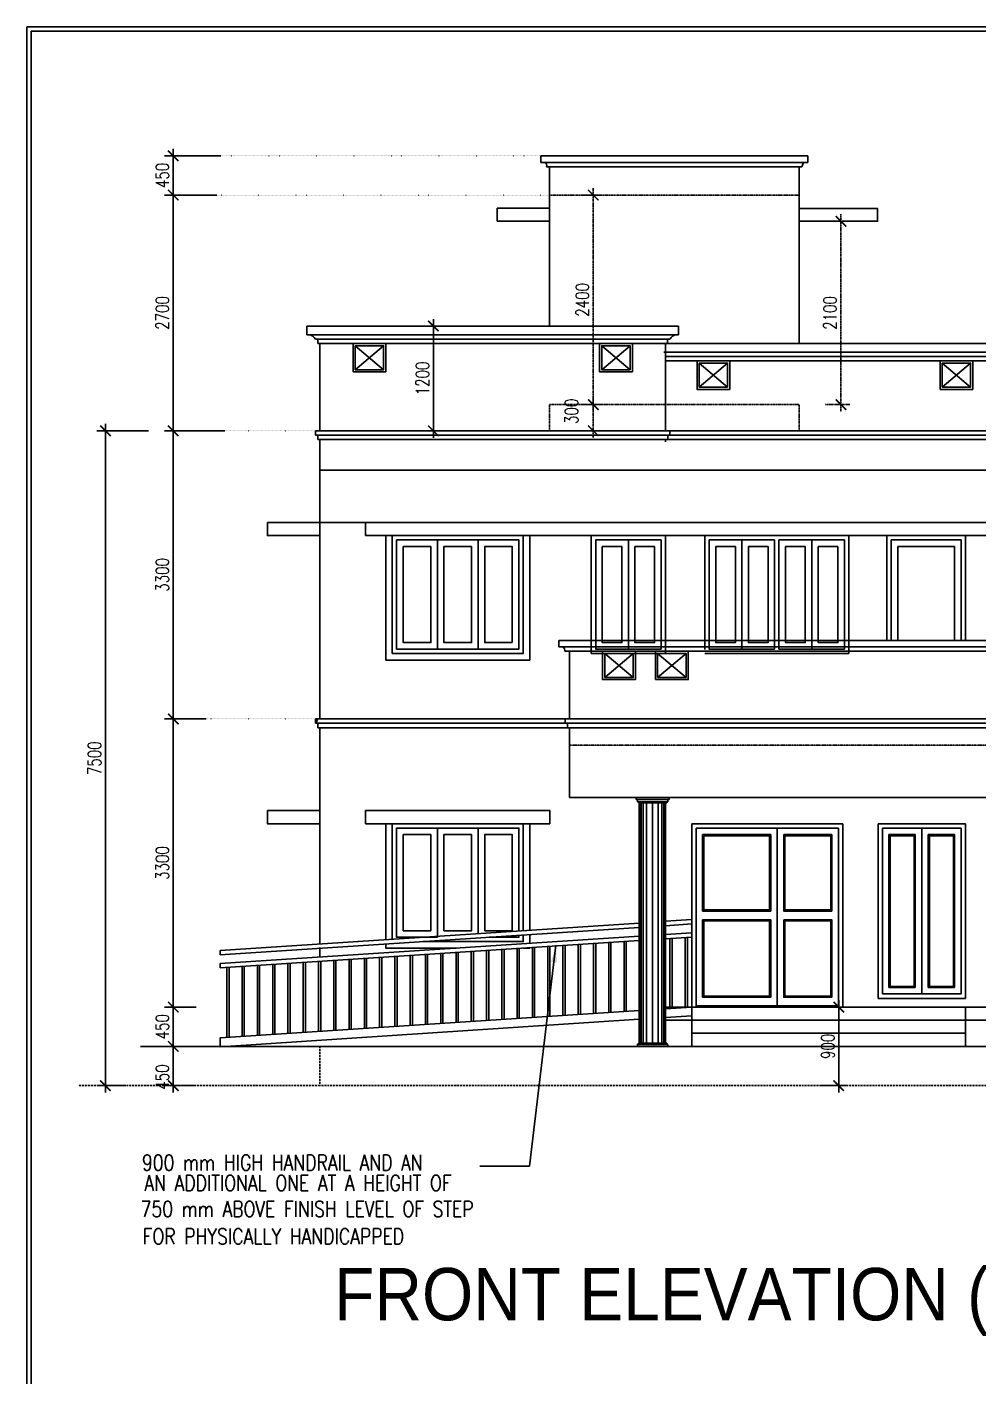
# Model space of a CAD drawing. Header units: millimetres. Extents: x 12977220 to 13113408, y -169657 to -55898.
# Drawn here: x 12977220 to 12988115, y -71525 to -56074 of the extents above; entities that cross this region are included whole.
import ezdxf

# ---------------------------------------------------------------- set-up
doc = ezdxf.new("R2010")
doc.units = ezdxf.units.MM
doc.header["$LTSCALE"] = 3
doc.header["$PDMODE"] = 66
for name, pattern in [('ACAD_ISO07W100', [3, 0, -3]), ('CENTER2', [1.125, 0.75, -0.125, 0.125, -0.125]), ('HIDDEN', [0.375, 0.25, -0.125]), ('HIDDEN2', [0.1875, 0.125, -0.0625])]:
    doc.linetypes.add(name, pattern=pattern)
for name, color, linetype in [('C2', 130, 'Continuous'), ('CENTER', 40, 'CENTER2'), ('COL', 252, 'Continuous'), ('DIM', 9, 'Continuous'), ('door', 151, 'Continuous'), ('hid', 6, 'HIDDEN2'), ('text', 33, 'Continuous'), ('WALL', 7, 'Continuous'), ('WIN', 5, 'Continuous')]:
    doc.layers.add(name, color=color, linetype=linetype)
doc.layers.add('C4', color=210, linetype='Continuous', lineweight=25)
doc.styles.add('m', font='MICROSS.TTF', dxfattribs={"width": 0.9, "height": 350})
doc.styles.add('RS3', font='romans.shx', dxfattribs={"width": 0.75, "height": 150})
doc.styles.add('rs4', font='romans.shx', dxfattribs={"width": 0.8, "height": 200})
doc.styles.get("Standard").update_dxf_attribs({"font": 'ARIALBD.TTF', "height": 4.5})
doc.dimstyles.new('ISO-25', dxfattribs={"dimtxt": 2.5, "dimasz": 2.5, "dimexe": 1.25, "dimexo": 0.625, "dimtad": 1, "dimtxsty": 'Standard', "dimcen": 2.5, "dimadec": 0, "dimazin": 0, "dimtfac": 1, "dimtmove": 0, "dimatfit": 3, "dimfxl": 1, "dimarcsym": 0})

# ---------------------------------------------------------------- blocks, each defined once
blk = doc.blocks.new('_ARCHTICK')
at = {"color": 0, "linetype": 'ByBlock', "const_width": 0.15}
blk.add_lwpolyline([(-0.5, -0.5), (0.5, 0.5)], dxfattribs=at)
blk = doc.blocks.new('*D111')
at = {"layer": 'Defpoints', "color": 0, "transparency": 16777216}
for p in [(12978896, -67749), (12979178, -67749), (12979151, -68199)]:
    blk.add_point(p, dxfattribs=at)
at = {"layer": 'DIM', "color": 8, "lineweight": -2, "transparency": 16777216}
for p, q in [((12978896, -68279), (12978896, -67669)), ((12979178, -67749), (12978796, -67749)), ((12979151, -68199), (12978796, -68199))]:
    blk.add_line(p, q, dxfattribs=at)
at = {"layer": 'DIM', "color": 8, "lineweight": -2, "transparency": 16777216, "xscale": 120, "yscale": 120, "zscale": 120}
for p, rotation in [((12978896, -67749), 90), ((12978896, -68199), 270)]:
    blk.add_blockref('_ARCHTICK', p, dxfattribs=dict(at, rotation=rotation))
at = {"layer": 'DIM', "color": 6, "transparency": 16777216, "insert": (12978771, -68100), "char_height": 150, "attachment_point": 5, "rotation": 90, "style": 'RS3'}
blk.add_mtext('450', dxfattribs=at)
blk = doc.blocks.new('*D112')
at = {"layer": 'Defpoints', "color": 0, "transparency": 16777216}
for p in [(12978896, -67299), (12979160, -67299), (12979178, -67749)]:
    blk.add_point(p, dxfattribs=at)
at = {"layer": 'DIM', "color": 8, "lineweight": -2, "transparency": 16777216}
for p, q in [((12979160, -67299), (12978796, -67299)), ((12978896, -67829), (12978896, -67219)), ((12979178, -67749), (12978796, -67749))]:
    blk.add_line(p, q, dxfattribs=at)
at = {"layer": 'DIM', "color": 8, "lineweight": -2, "transparency": 16777216, "xscale": 120, "yscale": 120, "zscale": 120}
for p, rotation in [((12978896, -67299), 90), ((12978896, -67749), 270)]:
    blk.add_blockref('_ARCHTICK', p, dxfattribs=dict(at, rotation=rotation))
at = {"layer": 'DIM', "color": 6, "transparency": 16777216, "insert": (12978771, -67524), "char_height": 150, "attachment_point": 5, "rotation": 90, "style": 'RS3'}
blk.add_mtext('450', dxfattribs=at)
blk = doc.blocks.new('*D113')
at = {"layer": 'Defpoints', "color": 0, "transparency": 16777216}
for p in [(12978896, -63999), (12979275, -63999), (12979160, -67299)]:
    blk.add_point(p, dxfattribs=at)
at = {"layer": 'DIM', "color": 8, "lineweight": -2, "transparency": 16777216}
for p, q in [((12978896, -67379), (12978896, -63919)), ((12979275, -63999), (12978796, -63999)), ((12979160, -67299), (12978796, -67299))]:
    blk.add_line(p, q, dxfattribs=at)
at = {"layer": 'DIM', "color": 8, "lineweight": -2, "transparency": 16777216, "xscale": 120, "yscale": 120, "zscale": 120}
for p, rotation in [((12978896, -63999), 90), ((12978896, -67299), 270)]:
    blk.add_blockref('_ARCHTICK', p, dxfattribs=dict(at, rotation=rotation))
at = {"layer": 'DIM', "color": 6, "transparency": 16777216, "insert": (12978771, -65649), "char_height": 150, "attachment_point": 5, "rotation": 90, "style": 'RS3'}
blk.add_mtext('3300', dxfattribs=at)
blk = doc.blocks.new('*D114')
at = {"layer": 'Defpoints', "color": 0, "transparency": 16777216}
for p in [(12978896, -60699), (12979488, -60699), (12979275, -63999)]:
    blk.add_point(p, dxfattribs=at)
at = {"layer": 'DIM', "color": 8, "lineweight": -2, "transparency": 16777216}
for p, q in [((12979488, -60699), (12978796, -60699)), ((12978896, -64079), (12978896, -60619)), ((12979275, -63999), (12978796, -63999))]:
    blk.add_line(p, q, dxfattribs=at)
at = {"layer": 'DIM', "color": 8, "lineweight": -2, "transparency": 16777216, "xscale": 120, "yscale": 120, "zscale": 120}
for p, rotation in [((12978896, -60699), 90), ((12978896, -63999), 270)]:
    blk.add_blockref('_ARCHTICK', p, dxfattribs=dict(at, rotation=rotation))
at = {"layer": 'DIM', "color": 6, "transparency": 16777216, "insert": (12978771, -62349), "char_height": 150, "attachment_point": 5, "rotation": 90, "style": 'RS3'}
blk.add_mtext('3300', dxfattribs=at)
blk = doc.blocks.new('*D115')
at = {"layer": 'Defpoints', "color": 0, "transparency": 16777216}
for p in [(12978896, -57999), (12979394, -57999), (12979488, -60699)]:
    blk.add_point(p, dxfattribs=at)
at = {"layer": 'DIM', "color": 8, "lineweight": -2, "transparency": 16777216}
for p, q in [((12978896, -60779), (12978896, -57919)), ((12979394, -57999), (12978796, -57999)), ((12979488, -60699), (12978796, -60699))]:
    blk.add_line(p, q, dxfattribs=at)
at = {"layer": 'DIM', "color": 8, "lineweight": -2, "transparency": 16777216, "xscale": 120, "yscale": 120, "zscale": 120}
for p, rotation in [((12978896, -57999), 90), ((12978896, -60699), 270)]:
    blk.add_blockref('_ARCHTICK', p, dxfattribs=dict(at, rotation=rotation))
at = {"layer": 'DIM', "color": 6, "transparency": 16777216, "insert": (12978771, -59349), "char_height": 150, "attachment_point": 5, "rotation": 90, "style": 'RS3'}
blk.add_mtext('2700', dxfattribs=at)
blk = doc.blocks.new('*D116')
at = {"layer": 'Defpoints', "color": 0, "transparency": 16777216}
for p in [(12978896, -57549), (12979440, -57549), (12979394, -57999)]:
    blk.add_point(p, dxfattribs=at)
at = {"layer": 'DIM', "color": 8, "lineweight": -2, "transparency": 16777216}
for p, q in [((12978896, -58079), (12978896, -57469)), ((12979440, -57549), (12978796, -57549)), ((12979394, -57999), (12978796, -57999))]:
    blk.add_line(p, q, dxfattribs=at)
at = {"layer": 'DIM', "color": 8, "lineweight": -2, "transparency": 16777216, "xscale": 120, "yscale": 120, "zscale": 120}
for p, rotation in [((12978896, -57549), 90), ((12978896, -57999), 270)]:
    blk.add_blockref('_ARCHTICK', p, dxfattribs=dict(at, rotation=rotation))
at = {"layer": 'DIM', "color": 6, "transparency": 16777216, "insert": (12978771, -57774), "char_height": 150, "attachment_point": 5, "rotation": 90, "style": 'RS3'}
blk.add_mtext('450', dxfattribs=at)
blk = doc.blocks.new('*D117')
at = {"layer": 'Defpoints', "color": 0, "transparency": 16777216}
for p in [(12986311, -67299), (12986311, -68199), (12986520, -68199)]:
    blk.add_point(p, dxfattribs=at)
at = {"layer": 'WALL', "color": 8, "lineweight": -2, "transparency": 16777216}
for p, q in [((12986311, -67299), (12986620, -67299)), ((12986520, -67219), (12986520, -68279)), ((12986311, -68199), (12986620, -68199))]:
    blk.add_line(p, q, dxfattribs=at)
at = {"layer": 'WALL', "color": 8, "lineweight": -2, "transparency": 16777216, "xscale": 120, "yscale": 120, "zscale": 120}
for p, rotation in [((12986520, -67299), 90), ((12986520, -68199), 270)]:
    blk.add_blockref('_ARCHTICK', p, dxfattribs=dict(at, rotation=rotation))
at = {"layer": 'WALL', "color": 6, "transparency": 16777216, "insert": (12986395, -67749), "char_height": 150, "attachment_point": 5, "rotation": 90, "style": 'RS3'}
blk.add_mtext('900', dxfattribs=at)
blk = doc.blocks.new('*D118')
at = {"layer": 'Defpoints', "color": 0, "transparency": 16777216}
for p in [(12981546, -59499), (12981876, -59499), (12981546, -60699)]:
    blk.add_point(p, dxfattribs=at)
at = {"layer": 'WALL', "color": 8, "lineweight": -2, "transparency": 16777216}
for p, q in [((12981876, -60779), (12981876, -59419)), ((12981546, -59499), (12981976, -59499)), ((12981546, -60699), (12981976, -60699))]:
    blk.add_line(p, q, dxfattribs=at)
at = {"layer": 'WALL', "color": 8, "lineweight": -2, "transparency": 16777216, "xscale": 120, "yscale": 120, "zscale": 120}
for p, rotation in [((12981876, -59499), 90), ((12981876, -60699), 270)]:
    blk.add_blockref('_ARCHTICK', p, dxfattribs=dict(at, rotation=rotation))
at = {"layer": 'WALL', "color": 6, "transparency": 16777216, "insert": (12981751, -60099), "char_height": 150, "attachment_point": 5, "rotation": 90, "style": 'RS3'}
blk.add_mtext('1200', dxfattribs=at)
blk = doc.blocks.new('*D119')
at = {"layer": 'Defpoints', "color": 0, "transparency": 16777216}
for p in [(12983580, -60399), (12983708, -60399), (12983580, -60699)]:
    blk.add_point(p, dxfattribs=at)
at = {"layer": 'hid', "color": 8, "lineweight": -2, "transparency": 16777216}
for p, q in [((12983580, -60399), (12983808, -60399)), ((12983708, -60779), (12983708, -60319)), ((12983580, -60699), (12983808, -60699))]:
    blk.add_line(p, q, dxfattribs=at)
at = {"layer": 'hid', "color": 8, "lineweight": -2, "transparency": 16777216, "xscale": 120, "yscale": 120, "zscale": 120}
for p, rotation in [((12983708, -60399), 90), ((12983708, -60699), 270)]:
    blk.add_blockref('_ARCHTICK', p, dxfattribs=dict(at, rotation=rotation))
at = {"layer": 'hid', "color": 6, "transparency": 16777216, "insert": (12983458, -60476), "char_height": 150, "attachment_point": 5, "rotation": 90, "style": 'RS3'}
blk.add_mtext('300', dxfattribs=at)
blk = doc.blocks.new('*D162')
at = {"layer": 'Defpoints', "color": 0, "transparency": 16777216}
for p in [(12983580, -57999), (12983708, -57999), (12983580, -60399)]:
    blk.add_point(p, dxfattribs=at)
at = {"layer": 'hid', "color": 8, "lineweight": -2, "transparency": 16777216}
for p, q in [((12983708, -60479), (12983708, -57919)), ((12983580, -57999), (12983808, -57999)), ((12983580, -60399), (12983808, -60399))]:
    blk.add_line(p, q, dxfattribs=at)
at = {"layer": 'hid', "color": 8, "lineweight": -2, "transparency": 16777216, "xscale": 120, "yscale": 120, "zscale": 120}
for p, rotation in [((12983708, -57999), 90), ((12983708, -60399), 270)]:
    blk.add_blockref('_ARCHTICK', p, dxfattribs=dict(at, rotation=rotation))
at = {"layer": 'hid', "color": 6, "transparency": 16777216, "insert": (12983583, -59199), "char_height": 150, "attachment_point": 5, "rotation": 90, "style": 'RS3'}
blk.add_mtext('2400', dxfattribs=at)
blk = doc.blocks.new('*D163')
at = {"layer": 'Defpoints', "color": 0, "transparency": 16777216}
for p in [(12986365, -58299), (12986365, -60399), (12986545, -60399)]:
    blk.add_point(p, dxfattribs=at)
at = {"layer": 'hid', "color": 8, "lineweight": -2, "transparency": 16777216}
for p, q in [((12986545, -58219), (12986545, -60479)), ((12986365, -58299), (12986645, -58299)), ((12986365, -60399), (12986645, -60399))]:
    blk.add_line(p, q, dxfattribs=at)
at = {"layer": 'hid', "color": 8, "lineweight": -2, "transparency": 16777216, "xscale": 120, "yscale": 120, "zscale": 120}
for p, rotation in [((12986545, -58299), 90), ((12986545, -60399), 270)]:
    blk.add_blockref('_ARCHTICK', p, dxfattribs=dict(at, rotation=rotation))
at = {"layer": 'hid', "color": 6, "transparency": 16777216, "insert": (12986420, -59349), "char_height": 150, "attachment_point": 5, "rotation": 90, "style": 'RS3'}
blk.add_mtext('2100', dxfattribs=at)
blk = doc.blocks.new('*D219')
at = {"layer": 'Defpoints', "color": 0, "transparency": 16777216}
for p in [(12978119, -60699), (12978612, -60699), (12978352, -68199)]:
    blk.add_point(p, dxfattribs=at)
at = {"layer": 'DIM', "color": 8, "lineweight": -2, "transparency": 16777216}
for p, q in [((12978612, -60699), (12978019, -60699)), ((12978119, -68279), (12978119, -60619)), ((12978352, -68199), (12978019, -68199))]:
    blk.add_line(p, q, dxfattribs=at)
at = {"layer": 'DIM', "color": 8, "lineweight": -2, "transparency": 16777216, "xscale": 120, "yscale": 120, "zscale": 120}
for p, rotation in [((12978119, -60699), 90), ((12978119, -68199), 270)]:
    blk.add_blockref('_ARCHTICK', p, dxfattribs=dict(at, rotation=rotation))
at = {"layer": 'DIM', "color": 6, "transparency": 16777216, "insert": (12977994, -64449), "char_height": 150, "attachment_point": 5, "rotation": 90, "style": 'RS3'}
blk.add_mtext('7500', dxfattribs=at)

msp = doc.modelspace()

# ---------------------------------------------------------------- linework, layer by layer
at = {"layer": 'C2', "color": 3, "ltscale": 0.15}
for p, q in [((12984835.2, -66346.9), (12984835.2, -66296.8)), ((12984835.2, -66447.2), (12984835.2, -66497.3))]:
    msp.add_line(p, q, dxfattribs=at)
at = {"layer": 'C4', "color": 8, "ltscale": 0.15}
for p, q in [((12984563.2, -64922), (12984213.2, -64922)), ((12984550.1, -64947), (12984224.4, -64947)), ((12984535.2, -64959.5), (12984235.2, -64959.5)), ((12984550.1, -67725.7), (12984224.4, -67725.7)), ((12984535.2, -67713.2), (12984235.2, -67713.2))]:
    msp.add_line(p, q, dxfattribs=at)
at = {"layer": 'C4', "color": 3, "ltscale": 0.15}
for p, q in [((12979435.2, -66650.9), (12984235.2, -66336.1)), ((12979435.2, -66701), (12984235.2, -66386.2)), ((12984535.2, -66316.5), (12984835.2, -66296.8)), ((12984535.2, -66366.6), (12984835.2, -66346.9)), ((12979435.2, -66801.2), (12984235.2, -66486.5)), ((12979435.2, -66851.3), (12984235.2, -66536.6)), ((12984535.2, -66466.8), (12984835.2, -66447.1)), ((12984535.2, -66516.9), (12984835.2, -66497.2)), ((12979435.2, -66650.3), (12979435.2, -66700.5)), ((12979435.2, -66850.9), (12979435.2, -66800.7)), ((12979435.2, -67653), (12984235.2, -67338.3)), ((12984535.2, -67318.6), (12984835.2, -67298.9)), ((12979441.7, -67752.8), (12984235.2, -67438.5)), ((12984535.2, -67418.8), (12984835.2, -67399.1)), ((12979435.2, -67653), (12979435.2, -67748.9))]:
    msp.add_line(p, q, dxfattribs=at)
at = {"layer": 'CENTER', "color": 8, "linetype": 'ACAD_ISO07W100'}
for p, q in [((12983105.2, -57548.9), (12979393.7, -57548.9)), ((12983205.2, -57998.9), (12979393.7, -57998.9)), ((12980575.2, -60698.9), (12979025.1, -60698.9)), ((12980575.2, -63998.9), (12978795.7, -63998.9))]:
    msp.add_line(p, q, dxfattribs=at)
at = {"layer": 'COL', "color": 8, "linetype": 'Continuous', "ltscale": 400}
for p, q in [((12980449.8, -59598.8), (12984660.6, -59598.8)), ((12984558.5, -59648.8), (12980551.9, -59648.8)), ((12980575.2, -59698.8), (12984535.2, -59698.8)), ((12984517.2, -59798.7), (12988435.2, -59798.7)), ((12988435.2, -59848.7), (12984535.2, -59848.7)), ((12984535.2, -59898.7), (12988435.2, -59898.7)), ((12984535.2, -59898.7), (12987603.6, -59898.7)), ((12980575.2, -60698.9), (12992395.2, -60698.9)), ((12980550.5, -60748.9), (12992419.9, -60748.9)), ((12992395.2, -60798.9), (12980575.2, -60798.9)), ((12980575.2, -61148.9), (12992395.2, -61148.9)), ((12980575.2, -61748.9), (12992395.2, -61748.9)), ((12981921.9, -63198.9), (12981921.9, -61948.9)), ((12982388.5, -63198.9), (12982388.5, -61948.9)), ((12985785.2, -63198.9), (12985785.2, -61948.9)), ((12987195.2, -63098.9), (12987195.2, -62023.9)), ((12987195.2, -62023.9), (12987845.2, -62023.9)), ((12987845.2, -62023.9), (12987845.2, -63098.9)), ((12983362.2, -63173.9), (12985140.2, -63173.9)), ((12989607.7, -63173.9), (12985140.2, -63173.9)), ((12983435.2, -63223.9), (12985140.2, -63223.9)), ((12989535.2, -63223.9), (12985140.2, -63223.9)), ((12980550.5, -64048.9), (12992419.9, -64048.9)), ((12980575.2, -63998.9), (12992395.2, -63998.9)), ((12992395.2, -64098.9), (12980575.2, -64098.9)), ((12984240.1, -67713.2), (12984240.1, -64959.5)), ((12984254.8, -67713.2), (12984254.8, -64959.5)), ((12984278, -67713.2), (12984278, -64959.5)), ((12984318.4, -67713.2), (12984318.4, -64959.5)), ((12984385.2, -67713.2), (12984385.2, -64959.5)), ((12984452, -67713.2), (12984452, -64959.5)), ((12984492.4, -67713.2), (12984492.4, -64959.5)), ((12984515.6, -67713.2), (12984515.6, -64959.5)), ((12984530.3, -67713.2), (12984530.3, -64959.5)), ((12981921.9, -66498.9), (12981921.9, -65248.9)), ((12982388.5, -66457.2), (12982388.5, -65248.9)), ((12986440.2, -66198.9), (12986440.2, -65323.9)), ((12987395.2, -65323.9), (12987395.2, -67073.9)), ((12987545.2, -65323.9), (12987545.2, -67073.9)), ((12984960.2, -66198.9), (12985740.2, -66198.9)), ((12985890.2, -66198.9), (12986440.2, -66198.9)), ((12984960.2, -66298.9), (12985740.2, -66298.9)), ((12985890.2, -66298.9), (12986440.2, -66298.9)), ((12986440.2, -67186.4), (12986440.2, -66298.9))]:
    msp.add_line(p, q, dxfattribs=at)
at = {"layer": 'COL', "color": 5, "linetype": 'Continuous', "ltscale": 400}
for p, q in [((12986565.2, -65198.9), (12984835.2, -65198.9)), ((12984835.2, -65198.9), (12984835.2, -67198.9)), ((12986565.2, -67298.9), (12986565.2, -65198.9)), ((12986565.2, -67298.9), (12986565.2, -65198.9)), ((12986970.2, -65198.9), (12986970.2, -67198.9)), ((12987970.2, -65198.9), (12986970.2, -65198.9)), ((12987970.2, -65198.9), (12987970.2, -67198.9)), ((12986515.2, -65248.9), (12984885.2, -65248.9)), ((12984885.2, -65248.9), (12984885.2, -67298.9)), ((12985740.2, -65323.9), (12984960.2, -65323.9)), ((12984960.2, -65323.9), (12984960.2, -66198.9)), ((12985740.2, -65323.9), (12985740.2, -66198.9)), ((12985815.2, -65248.9), (12985815.2, -67286.4)), ((12986440.2, -65323.9), (12985890.2, -65323.9)), ((12985890.2, -65323.9), (12985890.2, -66198.9)), ((12986515.2, -67298.9), (12986515.2, -65248.9)), ((12987020.2, -65248.9), (12987020.2, -67148.9)), ((12987920.2, -65248.9), (12987020.2, -65248.9)), ((12987095.2, -65323.9), (12987095.2, -67073.9)), ((12987470.2, -65248.9), (12987470.2, -67148.9)), ((12987845.2, -65323.9), (12987845.2, -67073.9)), ((12987920.2, -65248.9), (12987920.2, -67148.9)), ((12984960.2, -66298.9), (12984960.2, -67186.4)), ((12985740.2, -66298.9), (12985740.2, -67186.4)), ((12985890.2, -66298.9), (12985890.2, -67186.4)), ((12984835.2, -67198.9), (12984835.2, -67298.9)), ((12984960.2, -67186.4), (12985740.2, -67186.4)), ((12985890.2, -67186.4), (12986440.2, -67186.4)), ((12986970.2, -67198.9), (12987970.2, -67198.9)), ((12987020.2, -67148.9), (12987920.2, -67148.9)), ((12987095.2, -67073.9), (12987395.2, -67073.9)), ((12987545.2, -67073.9), (12987845.2, -67073.9)), ((12984535.2, -67298.9), (12988435.2, -67298.9)), ((12984835.2, -67298.9), (12984835.2, -67748.9)), ((12984835.2, -67298.9), (12986565.2, -67298.9)), ((12984885.2, -67286.4), (12986515.2, -67286.4)), ((12987970.2, -67298.9), (12987970.2, -67748.9)), ((12984535.2, -67448.9), (12988435.2, -67448.9)), ((12984835.2, -67448.9), (12987970.2, -67448.9)), ((12984835.2, -67598.9), (12987970.2, -67598.9))]:
    msp.add_line(p, q, dxfattribs=at)
at = {"layer": 'COL', "color": 8, "linetype": 'Continuous', "ltscale": 400}
for points in [[(12981530.2, -62023.9), (12981846.9, -62023.9), (12981846.9, -63123.9), (12981530.2, -63123.9)], [(12982313.5, -62023.9), (12981996.9, -62023.9), (12981996.9, -63123.9), (12982313.5, -63123.9)], [(12983810.2, -62023.9), (12984035.2, -62023.9), (12984035.2, -63123.9), (12983810.2, -63123.9)], [(12984410.2, -62023.9), (12984185.2, -62023.9), (12984185.2, -63123.9), (12984410.2, -63123.9)], [(12985110.2, -62023.9), (12985335.2, -62023.9), (12985335.2, -63123.9), (12985110.2, -63123.9)], [(12985710.2, -62023.9), (12985485.2, -62023.9), (12985485.2, -63123.9), (12985710.2, -63123.9)], [(12985910.2, -62023.9), (12986135.2, -62023.9), (12986135.2, -63123.9), (12985910.2, -63123.9)], [(12986510.2, -62023.9), (12986285.2, -62023.9), (12986285.2, -63123.9), (12986510.2, -63123.9)], [(12981530.2, -65323.9), (12981846.9, -65323.9), (12981846.9, -66423.9), (12981530.2, -66423.9)], [(12982313.5, -65323.9), (12981996.9, -65323.9), (12981996.9, -66423.9), (12982313.5, -66423.9)], [(12984960.2, -65323.9), (12985740.2, -65323.9), (12985740.2, -66198.9), (12984960.2, -66198.9)], [(12984972.7, -65336.4), (12985727.7, -65336.4), (12985727.7, -66186.4), (12984972.7, -66186.4)], [(12985890.2, -65323.9), (12986440.2, -65323.9), (12986440.2, -66198.9), (12985890.2, -66198.9)], [(12985902.7, -65336.4), (12986427.7, -65336.4), (12986427.7, -66186.4), (12985902.7, -66186.4)], [(12987382.7, -67061.4), (12987107.7, -67061.4), (12987107.7, -65336.4), (12987382.7, -65336.4), (12987382.7, -67061.4)], [(12987557.7, -67061.4), (12987557.7, -65336.4), (12987832.7, -65336.4), (12987832.7, -67061.4), (12987557.7, -67061.4)], [(12984960.2, -66298.9), (12985740.2, -66298.9), (12985740.2, -67186.4), (12984960.2, -67186.4)], [(12984972.7, -66311.4), (12985727.7, -66311.4), (12985727.7, -67173.9), (12984972.7, -67173.9)], [(12985890.2, -66298.9), (12986440.2, -66298.9), (12986440.2, -67186.4), (12985890.2, -67186.4)], [(12985902.7, -66311.4), (12986427.7, -66311.4), (12986427.7, -67173.9), (12985902.7, -67173.9)]]:
    msp.add_lwpolyline(points, close=True, dxfattribs=at)
for points in [[(12982780.2, -63123.9), (12982780.2, -62023.9), (12982463.5, -62023.9), (12982463.5, -63123.9), (12982780.2, -63123.9)], [(12982780.2, -66423.9), (12982780.2, -65323.9), (12982463.5, -65323.9), (12982463.5, -66423.9), (12982780.2, -66423.9)], [(12987395.2, -67073.9), (12987095.2, -67073.9), (12987095.2, -65323.9), (12987395.2, -65323.9)], [(12987545.2, -65323.9), (12987845.2, -65323.9), (12987845.2, -67073.9), (12987545.2, -67073.9)]]:
    msp.add_lwpolyline(points, dxfattribs=at)
at = {"layer": 'door'}
for p, q in [((12986165.2, -57548.9), (12983105.2, -57548.9)), ((12983105.2, -57548.9), (12983105.2, -57623.9)), ((12983155.2, -57623.9), (12983105.2, -57623.9)), ((12986097.2, -57673.9), (12986115.2, -57623.9)), ((12986165.2, -57623.9), (12986115.2, -57623.9)), ((12986165.2, -57548.9), (12986165.2, -57623.9)), ((12983205.2, -57673.9), (12983173.2, -57673.9)), ((12983205.2, -57673.9), (12983205.2, -59498.8)), ((12986065.2, -59698.7), (12986065.2, -57673.9)), ((12986097.2, -57673.9), (12986065.2, -57673.9)), ((12983205.2, -59498.8), (12983205.2, -58298.9)), ((12984685.2, -59498.8), (12980425.2, -59498.8)), ((12980425.2, -59498.8), (12980425.2, -59598.8)), ((12980425.2, -59598.8), (12980449.8, -59598.8)), ((12984685.2, -59598.8), (12984660.6, -59598.8)), ((12984685.2, -59498.8), (12984685.2, -59598.8)), ((12980525.2, -59648.8), (12980551.9, -59648.8)), ((12980551.9, -59648.8), (12980551.9, -59698.8)), ((12980551.9, -59698.8), (12980575.2, -59698.8)), ((12980575.2, -59698.8), (12980575.2, -60698.9)), ((12988435.2, -59698.7), (12984517.2, -59698.7)), ((12984535.2, -60698.9), (12984535.2, -59698.8)), ((12984558.5, -59698.8), (12984535.2, -59698.8)), ((12984585.2, -59648.8), (12984558.5, -59648.8)), ((12984558.5, -59648.8), (12984558.5, -59698.8)), ((12980525.5, -60698.9), (12980575.2, -60698.9)), ((12980525.5, -60748.9), (12980525.5, -60698.9)), ((12980525.5, -60698.9), (12980575.2, -60698.9)), ((12980525.5, -60748.9), (12980525.5, -60698.9)), ((12980525.5, -60698.9), (12980575.2, -60698.9)), ((12980525.5, -60748.9), (12980525.5, -60698.9)), ((12980525.5, -60698.9), (12980575.2, -60698.9)), ((12980525.5, -60748.9), (12980525.5, -60698.9)), ((12984584.9, -60698.9), (12984535.2, -60698.9)), ((12984584.9, -60698.9), (12984535.2, -60698.9)), ((12984584.9, -60698.9), (12984535.2, -60698.9)), ((12984584.9, -60698.9), (12984535.2, -60698.9)), ((12984584.9, -60748.9), (12984584.9, -60698.9)), ((12984584.9, -60748.9), (12984584.9, -60698.9)), ((12984584.9, -60748.9), (12984584.9, -60698.9)), ((12984584.9, -60748.9), (12984584.9, -60698.9)), ((12980550.5, -60748.9), (12980525.5, -60748.9)), ((12980550.5, -60748.9), (12980525.5, -60748.9)), ((12980550.5, -60748.9), (12980525.5, -60748.9)), ((12980550.5, -60748.9), (12980525.5, -60748.9)), ((12980550.5, -60748.9), (12980550.5, -60798.9)), ((12980550.5, -60748.9), (12980550.5, -60798.9)), ((12980550.5, -60748.9), (12980550.5, -60798.9)), ((12980550.5, -60748.9), (12980550.5, -60798.9)), ((12980550.5, -60798.9), (12980575.2, -60798.9)), ((12980550.5, -60798.9), (12980575.2, -60798.9)), ((12980550.5, -60798.9), (12980575.2, -60798.9)), ((12980550.5, -60798.9), (12980575.2, -60798.9)), ((12980575.2, -60798.9), (12980575.2, -60823.9)), ((12980575.2, -60823.9), (12980575.2, -63423.9)), ((12984559.9, -60798.9), (12984535.2, -60798.9)), ((12984559.9, -60798.9), (12984535.2, -60798.9)), ((12984559.9, -60798.9), (12984535.2, -60798.9)), ((12984559.9, -60798.9), (12984535.2, -60798.9)), ((12984535.2, -60798.9), (12984535.2, -60823.9)), ((12984559.9, -60748.9), (12984584.9, -60748.9)), ((12984559.9, -60748.9), (12984559.9, -60798.9)), ((12984559.9, -60748.9), (12984584.9, -60748.9)), ((12984559.9, -60748.9), (12984559.9, -60798.9)), ((12984559.9, -60748.9), (12984584.9, -60748.9)), ((12984559.9, -60748.9), (12984559.9, -60798.9)), ((12984559.9, -60748.9), (12984584.9, -60748.9)), ((12984559.9, -60748.9), (12984559.9, -60798.9)), ((12983312.2, -63098.9), (12985140.2, -63098.9)), ((12983312.2, -63098.9), (12983312.2, -63173.9)), ((12983312.2, -63173.9), (12983362.2, -63173.9)), ((12989657.7, -63098.9), (12985140.2, -63098.9)), ((12983380.2, -63223.9), (12983435.2, -63223.9)), ((12983435.2, -63998.9), (12983435.2, -63223.9)), ((12980575.2, -63423.9), (12980575.2, -63998.9)), ((12980525.5, -63998.9), (12980575.2, -63998.9)), ((12980525.5, -64048.9), (12980525.5, -63998.9)), ((12980525.5, -63998.9), (12980575.2, -63998.9)), ((12980525.5, -64048.9), (12980525.5, -63998.9)), ((12980525.5, -63998.9), (12980575.2, -63998.9)), ((12980525.5, -64048.9), (12980525.5, -63998.9)), ((12980525.5, -63998.9), (12980575.2, -63998.9)), ((12980525.5, -64048.9), (12980525.5, -63998.9)), ((12980550.5, -64048.9), (12980525.5, -64048.9)), ((12980550.5, -64048.9), (12980525.5, -64048.9)), ((12980550.5, -64048.9), (12980525.5, -64048.9)), ((12980550.5, -64048.9), (12980525.5, -64048.9)), ((12980550.5, -64048.9), (12980550.5, -64098.9)), ((12980550.5, -64048.9), (12980550.5, -64098.9)), ((12980550.5, -64048.9), (12980550.5, -64098.9)), ((12980550.5, -64048.9), (12980550.5, -64098.9)), ((12980550.5, -64098.9), (12980575.2, -64098.9)), ((12980550.5, -64098.9), (12980575.2, -64098.9)), ((12980550.5, -64098.9), (12980575.2, -64098.9)), ((12980550.5, -64098.9), (12980575.2, -64098.9)), ((12980575.2, -63998.9), (12980575.2, -63998.9)), ((12980575.2, -64098.9), (12980575.2, -64123.9)), ((12983385.5, -63998.9), (12983435.2, -63998.9)), ((12983385.5, -64048.9), (12983385.5, -63998.9)), ((12983385.5, -63998.9), (12983435.2, -63998.9)), ((12983385.5, -64048.9), (12983385.5, -63998.9)), ((12983385.5, -63998.9), (12983435.2, -63998.9)), ((12983385.5, -64048.9), (12983385.5, -63998.9)), ((12983385.5, -63998.9), (12983435.2, -63998.9)), ((12983385.5, -64048.9), (12983385.5, -63998.9)), ((12983410.5, -64048.9), (12983385.5, -64048.9)), ((12983410.5, -64048.9), (12983385.5, -64048.9)), ((12983410.5, -64048.9), (12983385.5, -64048.9)), ((12983410.5, -64048.9), (12983385.5, -64048.9)), ((12983410.5, -64048.9), (12983410.5, -64098.9)), ((12983410.5, -64048.9), (12983410.5, -64098.9)), ((12983410.5, -64048.9), (12983410.5, -64098.9)), ((12983410.5, -64048.9), (12983410.5, -64098.9)), ((12983410.5, -64098.9), (12983435.2, -64098.9)), ((12983410.5, -64098.9), (12983435.2, -64098.9)), ((12983410.5, -64098.9), (12983435.2, -64098.9)), ((12983410.5, -64098.9), (12983435.2, -64098.9)), ((12983435.2, -63998.9), (12983435.2, -63998.9)), ((12983435.2, -64898.9), (12983435.2, -64098.9)), ((12983435.2, -64098.9), (12983435.2, -64123.9)), ((12980575.2, -64123.9), (12980575.2, -66568.9)), ((12989535.2, -64898.9), (12983435.2, -64898.9)), ((12984200.7, -64922), (12984200.7, -64898.9)), ((12984213.2, -64922), (12984200.7, -64922)), ((12984213.2, -64947), (12984213.2, -64922)), ((12984224.4, -64947), (12984213.2, -64947)), ((12984224.4, -64947), (12984224.4, -64959.5)), ((12984235.2, -64959.5), (12984224.4, -64959.5)), ((12984235.2, -64959.5), (12984235.2, -67713.2)), ((12984235.2, -64959.5), (12984235.2, -64959.5)), ((12984535.2, -67713.2), (12984535.2, -64959.5)), ((12984535.2, -65161.4), (12984535.2, -64959.5)), ((12984550.1, -64959.5), (12984535.2, -64959.5)), ((12984550.1, -64947), (12984550.1, -64959.5)), ((12984550.1, -64947), (12984563.2, -64947)), ((12984563.2, -64922), (12984563.2, -64947)), ((12984563.2, -64922), (12984575.7, -64922)), ((12984575.7, -64922), (12984575.7, -64898.9)), ((12981330.2, -65198.9), (12981330.2, -66526.6)), ((12981330.2, -66576.7), (12981330.2, -66583.6)), ((12980575.2, -66616.4), (12980575.2, -66718.9)), ((12979375.2, -67748.9), (12978520.4, -67748.9)), ((12992395.2, -67748.9), (12979375.2, -67748.9)), ((12984213.2, -67725.6), (12984213.2, -67748.7)), ((12984224.4, -67725.6), (12984213.2, -67725.6)), ((12984224.4, -67725.7), (12984224.4, -67713.2)), ((12984235.2, -67713.2), (12984224.4, -67713.2)), ((12984235.2, -67713.2), (12984235.2, -67713.2)), ((12984550.1, -67713.2), (12984535.2, -67713.2)), ((12984550.1, -67725.7), (12984550.1, -67713.2)), ((12984563.2, -67725.7), (12984550.1, -67725.7)), ((12984563.2, -67750.7), (12984563.2, -67725.7))]:
    msp.add_line(p, q, dxfattribs=at)
at = {"layer": 'door', "color": 8}
for p, q in [((12983385.2, -66592.3), (12983385.2, -67394)), ((12983535.2, -66582.5), (12983535.2, -67384.2)), ((12983560.2, -66580.8), (12983560.2, -67382.5)), ((12983710.2, -66571), (12983710.2, -67372.7)), ((12983735.2, -66569.3), (12983735.2, -67371.1)), ((12983885.2, -66559.5), (12983885.2, -67361.2)), ((12983910.2, -66557.9), (12983910.2, -67359.6)), ((12984060.2, -66548), (12984060.2, -67349.8)), ((12984085.2, -66546.4), (12984085.2, -67348.1)), ((12984585.2, -66513.6), (12984585.2, -67315.3)), ((12984610.2, -66512), (12984610.2, -67313.7)), ((12984760.2, -66502.1), (12984760.2, -67303.9)), ((12984785.2, -66500.5), (12984785.2, -67302.2)), ((12981085.2, -66743.1), (12981085.2, -67544.8)), ((12981110.2, -66741.5), (12981110.2, -67543.2)), ((12981260.2, -66731.6), (12981260.2, -67533.4)), ((12981285.2, -66730), (12981285.2, -67531.7)), ((12981435.2, -66720.2), (12981435.2, -67521.9)), ((12981460.2, -66718.5), (12981460.2, -67520.2)), ((12981610.2, -66708.7), (12981610.2, -67510.4)), ((12981635.2, -66707.1), (12981635.2, -67508.8)), ((12981785.2, -66697.2), (12981785.2, -67498.9)), ((12981810.2, -66695.6), (12981810.2, -67497.3)), ((12981960.2, -66685.7), (12981960.2, -67487.5)), ((12981985.2, -66684.1), (12981985.2, -67485.8)), ((12982135.2, -66674.3), (12982135.2, -67476)), ((12982160.2, -66672.6), (12982160.2, -67474.3)), ((12982310.2, -66662.8), (12982310.2, -67464.5)), ((12982335.2, -66661.2), (12982335.2, -67462.9)), ((12982485.2, -66651.3), (12982485.2, -67453)), ((12982510.2, -66649.7), (12982510.2, -67451.4)), ((12982660.2, -66639.8), (12982660.2, -67441.6)), ((12982685.2, -66638.2), (12982685.2, -67439.9)), ((12982835.2, -66628.4), (12982835.2, -67430.1)), ((12982860.2, -66626.7), (12982860.2, -67428.4)), ((12983010.2, -66616.9), (12983010.2, -67418.6)), ((12983035.2, -66615.2), (12983035.2, -67417)), ((12983185.2, -66605.4), (12983185.2, -67407.1)), ((12983210.2, -66603.8), (12983210.2, -67405.5)), ((12983360.2, -66593.9), (12983360.2, -67395.7)), ((12979510.2, -66846.4), (12979510.2, -67647.8)), ((12979535.2, -66844.8), (12979535.2, -67646.5)), ((12979685.2, -66834.9), (12979685.2, -67636.6)), ((12979710.2, -66833.3), (12979710.2, -67635)), ((12979860.2, -66823.4), (12979860.2, -67625.2)), ((12979885.2, -66821.8), (12979885.2, -67623.5)), ((12980035.2, -66812), (12980035.2, -67613.7)), ((12980060.2, -66810.3), (12980060.2, -67612)), ((12980210.2, -66800.5), (12980210.2, -67602.2)), ((12980235.2, -66798.9), (12980235.2, -67600.6)), ((12980385.2, -66789), (12980385.2, -67590.7)), ((12980410.2, -66787.4), (12980410.2, -67589.1)), ((12980560.2, -66777.5), (12980560.2, -67579.3)), ((12980585.2, -66775.9), (12980585.2, -67577.6)), ((12980735.2, -66766.1), (12980735.2, -67567.8)), ((12980760.2, -66764.4), (12980760.2, -67566.1)), ((12980910.2, -66754.6), (12980910.2, -67556.3)), ((12980935.2, -66753), (12980935.2, -67554.7))]:
    msp.add_line(p, q, dxfattribs=at)
at = {"layer": 'door'}
for points in [[(12981330.2, -61898.9), (12981330.2, -63240.2)], [(12981330.2, -65198.9), (12981330.2, -66526.6)], [(12981330.2, -65198.9), (12981330.2, -66526.6)], [(12981330.2, -66576.7), (12981330.2, -66623.9), (12982138.6, -66623.9)], [(12982980.2, -66568.7), (12982980.2, -66468.5)], [(12982902.7, -66623.9), (12982980.2, -66623.9), (12982980.2, -66618.9)]]:
    msp.add_lwpolyline(points, dxfattribs=at)
for centre, radius, start, end in [((12983125.9, -57662.7), 48.6, 346.61384, 52.91658), ((12980442.3, -59692), 93.4, 27.49202, 85.39687), ((12984668.1, -59692), 93.4, 94.60313, 152.50798), ((12983332.9, -63212.7), 48.6, 346.61384, 52.91658)]:
    msp.add_arc(centre, radius, start, end, dxfattribs=at)
at = {"layer": 'hid', "color": 5}
for p, q in [((12986065.2, -57998.9), (12983205.2, -57998.9)), ((12983205.2, -60398.9), (12986065.2, -60398.9)), ((12983205.2, -60398.9), (12983205.2, -60698.9)), ((12986065.2, -60398.9), (12986065.2, -60698.9)), ((12989535.2, -64298.9), (12983435.2, -64298.9))]:
    msp.add_line(p, q, dxfattribs=at)
at = {"layer": 'WALL', "color": 5, "linetype": 'Continuous'}
for p, q in [((12980980.2, -59723.8), (12981305.2, -59998.8)), ((12980980.2, -59998.8), (12981305.2, -59723.8)), ((12984130.2, -59723.8), (12983805.2, -59998.8)), ((12984130.2, -59998.8), (12983805.2, -59723.8)), ((12985247.2, -59923.7), (12984922.2, -60198.7)), ((12985247.2, -60198.7), (12984922.2, -59923.7)), ((12987705.2, -59923.7), (12988030.2, -60198.7)), ((12987705.2, -60198.7), (12988030.2, -59923.7)), ((12983840.2, -63248.9), (12984165.2, -63523.9)), ((12983840.2, -63523.9), (12984165.2, -63248.9)), ((12984445.2, -63248.9), (12984770.2, -63523.9)), ((12984445.2, -63523.9), (12984770.2, -63248.9))]:
    msp.add_line(p, q, dxfattribs=at)
at = {"layer": 'WALL', "color": 5, "ltscale": 0.15}
for p, q in [((12979975.2, -61898.9), (12979975.2, -61748.9)), ((12981100.2, -61898.9), (12981100.2, -61748.9)), ((12981100.2, -61748.9), (12982980.2, -61748.9)), ((12982980.2, -61748.9), (12987913.8, -61748.9)), ((12987913.8, -61748.9), (12991640.2, -61748.9)), ((12981330.2, -61898.9), (12981100.2, -61898.9)), ((12987913.8, -61898.9), (12981330.2, -61898.9)), ((12984110.2, -61948.9), (12984110.2, -63198.9)), ((12985410.2, -63198.9), (12985410.2, -61948.9)), ((12985785.2, -61948.9), (12985785.2, -63198.9)), ((12985835.2, -61948.9), (12985835.2, -63198.9)), ((12986210.2, -63198.9), (12986210.2, -61948.9)), ((12987070.2, -63098.9), (12987070.2, -61898.9)), ((12987070.2, -61898.9), (12987970.2, -61898.9)), ((12987120.2, -63098.9), (12987120.2, -61948.9)), ((12987120.2, -61948.9), (12987920.2, -61948.9)), ((12990740.2, -61898.9), (12987913.8, -61898.9)), ((12987920.2, -61948.9), (12987920.2, -63098.9)), ((12987970.2, -61898.9), (12987970.2, -63098.9)), ((12979975.2, -65198.9), (12979975.2, -65048.9))]:
    msp.add_line(p, q, dxfattribs=at)
at = {"layer": 'WALL', "color": 1, "ltscale": 0.15}
msp.add_line((12981330.2, -61898.9), (12981330.2, -63283.6), dxfattribs=at)
at = {"layer": 'WALL', "color": 1, "linetype": 'HIDDEN', "ltscale": 30}
for p in [(12980575.2, -67748.9), (12992395.2, -68198.9)]:
    msp.add_line(p, (12980575.2, -68198.9), dxfattribs=at)
at = {"layer": 'WALL', "color": 8, "linetype": 'HIDDEN', "ltscale": 30}
msp.add_line((12980575.2, -68198.9), (12977806.5, -68198.9), dxfattribs=at)
at = {"layer": 'WALL', "color": 2}
msp.add_lwpolyline([(13035342, -56073.5), (13035342, -97082.6), (12977220.4, -97082.6), (12977220.4, -56073.5)], close=True, dxfattribs=at)
msp.add_lwpolyline([(13009356.7, -97033.1), (12977269.8, -97033.1), (12977269.8, -56123), (13035292.5, -56123), (13035292.5, -97033.1), (13009356.7, -97033.1)], dxfattribs=at)
at = {"layer": 'WALL', "color": 5, "ltscale": 0.15}
for points in [[(12986065.2, -58298.9), (12986065.2, -58298.9), (12986065.2, -58153.9), (12986065.2, -58153.9), (12986965.2, -58153.9), (12986965.2, -58298.9), (12986065.2, -58298.9)], [(12980575.2, -61748.9), (12979975.2, -61748.9)], [(12980575.2, -61898.9), (12979975.2, -61898.9), (12979975.2, -61898.9)], [(12982855.2, -63126.6), (12982855.2, -61948.9), (12981455.2, -61948.9), (12981455.2, -63198.9), (12981921.9, -63198.9)], [(12986635.2, -63123.3), (12986635.2, -61898.9), (12984985.2, -61898.9), (12984985.2, -63205)], [(12985785.2, -61948.9), (12985035.2, -61948.9), (12985035.2, -63198.9), (12985785.2, -63198.9)], [(12986585.2, -63198.9), (12986585.2, -61948.9), (12985835.2, -61948.9)], [(12981921.9, -63198.9), (12982855.2, -63198.9), (12982855.2, -63126.6)], [(12984985.2, -63248.9), (12986635.2, -63248.9), (12986635.2, -63123.3)], [(12985835.2, -63198.9), (12986585.2, -63198.9)], [(12980575.2, -65048.9), (12979975.2, -65048.9)], [(12980575.2, -65198.9), (12979975.2, -65198.9), (12979975.2, -65198.9)], [(12983210.2, -65198.9), (12981330.2, -65198.9), (12981100.2, -65198.9), (12981100.2, -65048.9), (12982980.2, -65048.9), (12983210.2, -65048.9), (12983210.2, -65198.9)], [(12982855.2, -66426.6), (12982855.2, -65248.9), (12981455.2, -65248.9), (12981455.2, -66498.9), (12981921.9, -66498.9)], [(12982516.6, -66498.9), (12982855.2, -66498.9), (12982855.2, -66476.7)]]:
    msp.add_lwpolyline(points, dxfattribs=at)
at = {"layer": 'WALL', "color": 5, "linetype": 'Continuous'}
for points in [[(12980955.2, -60023.8), (12981330.2, -60023.8), (12981330.2, -59698.8), (12980955.2, -59698.8)], [(12980980.2, -59998.8), (12981305.2, -59998.8), (12981305.2, -59723.8), (12980980.2, -59723.8)], [(12984155.2, -60023.8), (12983780.2, -60023.8), (12983780.2, -59698.8), (12984155.2, -59698.8)], [(12984130.2, -59998.8), (12983805.2, -59998.8), (12983805.2, -59723.8), (12984130.2, -59723.8)], [(12985272.2, -60223.7), (12984897.2, -60223.7), (12984897.2, -59898.7), (12985272.2, -59898.7)], [(12985247.2, -60198.7), (12984922.2, -60198.7), (12984922.2, -59923.7), (12985247.2, -59923.7)], [(12987680.2, -60223.7), (12988055.2, -60223.7), (12988055.2, -59898.7), (12987680.2, -59898.7)], [(12987705.2, -60198.7), (12988030.2, -60198.7), (12988030.2, -59923.7), (12987705.2, -59923.7)], [(12983815.2, -63548.9), (12984190.2, -63548.9), (12984190.2, -63223.9), (12983815.2, -63223.9)], [(12983840.2, -63523.9), (12984165.2, -63523.9), (12984165.2, -63248.9), (12983840.2, -63248.9)], [(12984420.2, -63548.9), (12984795.2, -63548.9), (12984795.2, -63223.9), (12984420.2, -63223.9)], [(12984445.2, -63523.9), (12984770.2, -63523.9), (12984770.2, -63248.9), (12984445.2, -63248.9)]]:
    msp.add_lwpolyline(points, close=True, dxfattribs=at)
at = {"layer": 'WALL', "color": 1, "ltscale": 0.15}
for points in [[(12981330.2, -61898.9), (12981330.2, -63323.9), (12982980.2, -63323.9), (12982980.2, -63118.4)], [(12982905.2, -63123.3), (12982905.2, -61898.9), (12981405.2, -61898.9), (12981405.2, -63248.9), (12982905.2, -63248.9), (12982905.2, -63123.3)], [(12982980.2, -63138.9), (12982980.2, -61898.9)], [(12982905.2, -66423.3), (12982905.2, -65198.9), (12981405.2, -65198.9), (12981405.2, -66521.7)], [(12982980.2, -66418.4), (12982980.2, -65198.9)], [(12981754.1, -66548.9), (12982905.2, -66548.9), (12982905.2, -66473.5)]]:
    msp.add_lwpolyline(points, dxfattribs=at)
at = {"layer": 'WALL', "color": 5, "ltscale": 0.15}
for points in [[(12984535.2, -61898.9), (12983685.2, -61898.9), (12983685.2, -63248.9), (12984535.2, -63248.9)], [(12984485.2, -61948.9), (12983735.2, -61948.9), (12983735.2, -63198.9), (12984485.2, -63198.9)]]:
    msp.add_lwpolyline(points, close=True, dxfattribs=at)
at = {"layer": 'WIN'}
for p, q in [((12986115.2, -57623.9), (12983155.2, -57623.9)), ((12983205.2, -57673.9), (12986065.2, -57673.9)), ((12982605.2, -58298.9), (12982605.2, -58148.9)), ((12982605.2, -58148.9), (12983205.2, -58148.9)), ((12983205.2, -58298.9), (12982605.2, -58298.9)), ((12980543.2, -63998.9), (12983435.2, -63998.9))]:
    msp.add_line(p, q, dxfattribs=at)
msp.add_arc((12980495.9, -64010.2), 48.6, 307.08342, 13.38616, dxfattribs=at)

# ---------------------------------------------------------------- texts
at = {"layer": 'text'}
for s, height, style, width, p in [('900 mm HIGH HANDRAIL AND AN', 180, 'rs4', 0.8, (12978538.2, -69169.7)), ('AN ADDITIONAL ONE AT A HEIGHT OF ', 180, 'rs4', 0.8, (12978566.5, -69404.4)), ('750 mm ABOVE FINISH LEVEL OF STEP ', 180, 'rs4', 0.8, (12978523, -69701.4)), ('FOR PHYSICALLY HANDICAPPED', 180, 'rs4', 0.8, (12978547.3, -70015.4)), (' FRONT ELEVATION (TENTATIVE)', 600, 'm', 0.9, (12980530.7, -70886.7))]:
    msp.add_text(s, height=height, dxfattribs=dict(at, style=style, width=width)).set_placement(p)

# ---------------------------------------------------------------- dimensions: what is measured, and where the dimension line sits
at = {"layer": 'DIM', "color": 8}
for base, p1, p2, picture, middle in [((12978895.7, -57548.9), (12979393.7, -57998.9), (12979440.3, -57548.9), '*D116', (12978895.7, -57773.9)), ((12978895.7, -67298.9), (12979178.2, -67748.9), (12979160.4, -67298.9), '*D112', (12978895.7, -67523.9)), ((12978895.7, -67748.9), (12979150.7, -68198.9), (12979178.2, -67748.9), '*D111', (12978895.7, -68100.2))]:
    dim = msp.add_linear_dim(base=base, p1=p1, p2=p2, angle=90, dimstyle='ISO-25', override={"dimscale": 80, "dimasz": 1.5, "dimexo": 0, "dimdec": 0, "dimtxsty": 'RS3', "dimblk1": 'ARCHTICK', "dimblk2": 'ARCHTICK', "dimsah": 1, "dimdle": 1, "dimclrd": 8, "dimclre": 8, "dimclrt": 6, "dimtdec": 0, "dimtmove": 1}, dxfattribs=at)
    dim.commit()
    dim.dimension.update_dxf_attribs({"geometry": picture, "text_midpoint": middle, "dimtype": 160})
for base, p1, p2, picture, middle in [((12978895.7, -57998.9), (12979488.3, -60698.9), (12979393.7, -57998.9), '*D115', (12978770.7, -59348.9)), ((12978118.7, -60698.9), (12978352.1, -68198.9), (12978612.4, -60698.9), '*D219', (12977993.7, -64448.9)), ((12978895.7, -60698.9), (12979274.9, -63998.9), (12979488.3, -60698.9), '*D114', (12978770.7, -62348.9)), ((12978895.7, -63998.9), (12979160.4, -67298.9), (12979274.9, -63998.9), '*D113', (12978770.7, -65648.9))]:
    dim = msp.add_linear_dim(base=base, p1=p1, p2=p2, angle=90, dimstyle='ISO-25', override={"dimscale": 80, "dimasz": 1.5, "dimexo": 0, "dimdec": 0, "dimtxsty": 'RS3', "dimblk1": 'ARCHTICK', "dimblk2": 'ARCHTICK', "dimsah": 1, "dimdle": 1, "dimclrd": 8, "dimclre": 8, "dimclrt": 6, "dimtdec": 0, "dimtmove": 1}, dxfattribs=at)
    dim.commit()
    dim.dimension.update_dxf_attribs({"geometry": picture, "text_midpoint": middle})
at = {"layer": 'hid', "color": 5}
for p1, p2, distance, picture, middle in [((12983580.2, -60398.9), (12983580.2, -57998.9), -127.9, '*D162', (12983583.1, -59198.9)), ((12986365.2, -58298.9), (12986365.2, -60398.9), 179.9, '*D163', (12986420.1, -59348.9))]:
    dim = msp.add_aligned_dim(p1=p1, p2=p2, distance=distance, dimstyle='ISO-25', override={"dimscale": 80, "dimasz": 1.5, "dimexo": 0, "dimdec": 0, "dimtxsty": 'RS3', "dimblk1": 'ARCHTICK', "dimblk2": 'ARCHTICK', "dimsah": 1, "dimdle": 1, "dimclrd": 8, "dimclre": 8, "dimclrt": 6, "dimtdec": 0, "dimtmove": 1}, dxfattribs=at)
    dim.commit()
    dim.dimension.update_dxf_attribs({"geometry": picture, "text_midpoint": middle})
dim = msp.add_linear_dim(base=(12983708.1, -60398.9), p1=(12983580.2, -60698.9), p2=(12983580.2, -60398.9), angle=90, dimstyle='ISO-25', override={"dimscale": 80, "dimasz": 1.5, "dimexo": 0, "dimdec": 0, "dimtxsty": 'RS3', "dimblk1": 'ARCHTICK', "dimblk2": 'ARCHTICK', "dimsah": 1, "dimdle": 1, "dimclrd": 8, "dimclre": 8, "dimclrt": 6, "dimtdec": 0, "dimtmove": 1}, dxfattribs=at)
dim.commit()
dim.dimension.update_dxf_attribs({"geometry": '*D119', "text_midpoint": (12983583.2, -60475.8), "dimtype": 161})
at = {"layer": 'WALL'}
for base, p1, p2, picture, middle in [((12981875.6, -59498.9), (12981545.9, -60698.9), (12981545.9, -59498.9), '*D118', (12981750.6, -60098.9)), ((12986520.3, -68198.9), (12986310.7, -67298.9), (12986310.7, -68198.9), '*D117', (12986395.3, -67748.9))]:
    dim = msp.add_linear_dim(base=base, p1=p1, p2=p2, angle=90, dimstyle='ISO-25', override={"dimscale": 80, "dimasz": 1.5, "dimexo": 0, "dimdec": 0, "dimtxsty": 'RS3', "dimblk1": 'ARCHTICK', "dimblk2": 'ARCHTICK', "dimsah": 1, "dimdle": 1, "dimclrd": 8, "dimclre": 8, "dimclrt": 6, "dimtdec": 0, "dimtmove": 1}, dxfattribs=at)
    dim.commit()
    dim.dimension.update_dxf_attribs({"geometry": picture, "text_midpoint": middle})

# ---------------------------------------------------------------- leaders
at = {"layer": 'C4', "ltscale": 0.15}
msp.add_leader([(12983280.4, -66588.7), (12982978, -69121), (12982407.8, -69121)], dimstyle='ISO-25', override={"dimscale": 80, "dimgap": 0.625, "dimtad": 0, "dimdec": 0, "dimclrd": 8, "dimclre": 8, "dimclrt": 4, "dimtdec": 0, "dimfxl": 0.18, "dimfxlon": 1}, dxfattribs=at)

doc.saveas('drawing.dxf')
